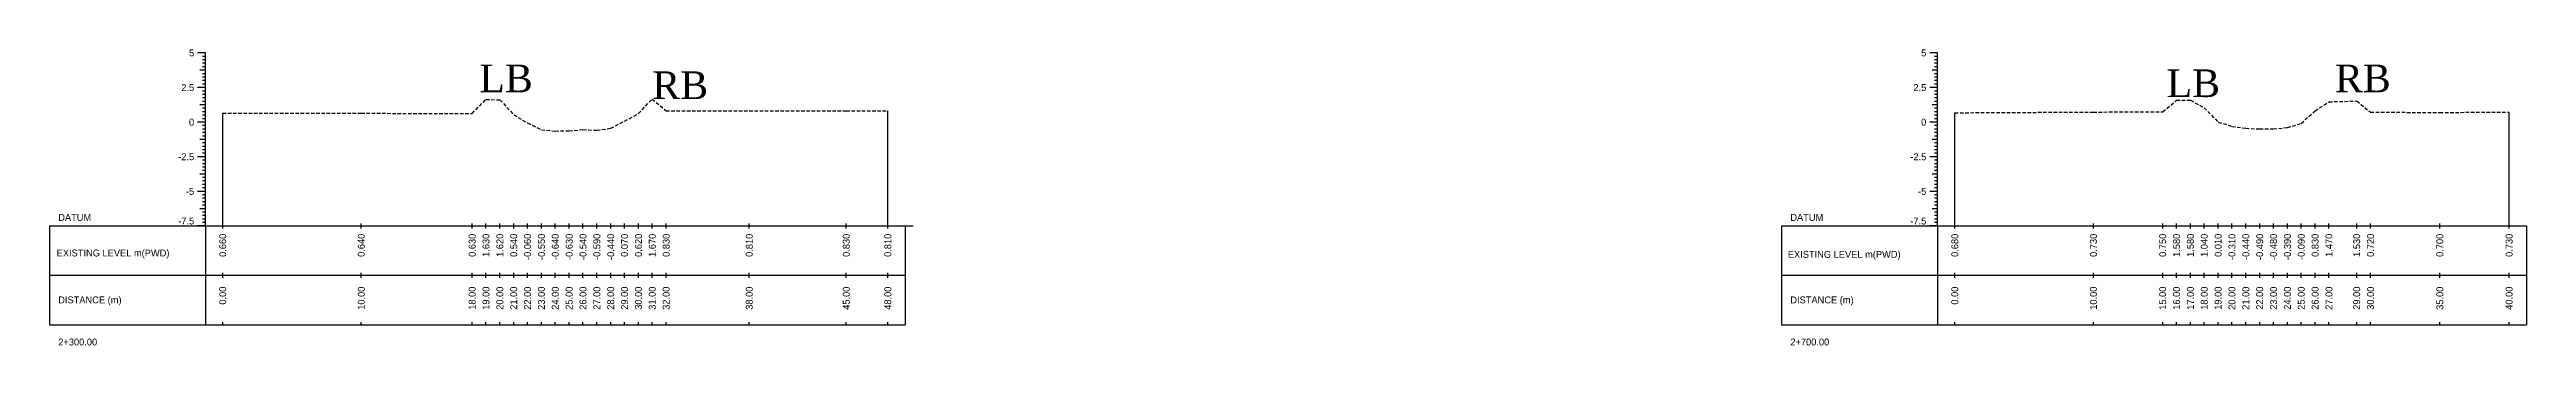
# Model space of a CAD drawing. Header units: inches. Extents: x 2917 to 4535, y -1482 to -1060.
# Drawn here: x 4022.8 to 4201.5, y -1482.3 to -1461 of the extents above; entities that cross this region are included whole.
import ezdxf
from ezdxf.enums import TextEntityAlignment as Align

# ---------------------------------------------------------------- set-up
doc = ezdxf.new("R2010")
doc.units = ezdxf.units.IN
doc.header["$MEASUREMENT"] = 0
doc.linetypes.add('HIDDEN', pattern=[0.375, 0.25, -0.125])
doc.layers.add('CS_Drawing', color=7, linetype='Continuous')
doc.layers.add('GL', color=3, linetype='HIDDEN')
doc.styles.add('romans', font='romans.shx')

msp = doc.modelspace()

# ---------------------------------------------------------------- linework, layer by layer
at = {"layer": 'CS_Drawing'}
for p, q in [((4034.03, -1461.2), (4033.47, -1461.2)), ((4034.03, -1461.2), (4033.64, -1461.2)), ((4034.03, -1461.2), (4033.81, -1461.2)), ((4034.03, -1461.45), (4033.81, -1461.45)), ((4034.03, -1461.7), (4033.81, -1461.7)), ((4034.03, -1461.95), (4033.81, -1461.95)), ((4034.03, -1473.7), (4034.03, -1461.2)), ((4159.03, -1461.2), (4158.47, -1461.2)), ((4159.03, -1461.2), (4158.64, -1461.2)), ((4159.03, -1461.2), (4158.81, -1461.2)), ((4159.03, -1461.45), (4158.81, -1461.45)), ((4159.03, -1461.7), (4158.81, -1461.7)), ((4159.03, -1461.95), (4158.81, -1461.95)), ((4159.03, -1473.7), (4159.03, -1461.2)), ((4034.03, -1463.7), (4033.47, -1463.7)), ((4034.03, -1462.45), (4033.64, -1462.45)), ((4034.03, -1463.7), (4033.64, -1463.7)), ((4034.03, -1462.2), (4033.81, -1462.2)), ((4034.03, -1462.45), (4033.81, -1462.45)), ((4034.03, -1462.7), (4033.81, -1462.7)), ((4034.03, -1462.95), (4033.81, -1462.95)), ((4034.03, -1463.2), (4033.81, -1463.2)), ((4034.03, -1463.45), (4033.81, -1463.45)), ((4034.03, -1463.7), (4033.81, -1463.7)), ((4034.03, -1463.95), (4033.81, -1463.95)), ((4159.03, -1463.7), (4158.47, -1463.7)), ((4159.03, -1462.45), (4158.64, -1462.45)), ((4159.03, -1463.7), (4158.64, -1463.7)), ((4159.03, -1462.2), (4158.81, -1462.2)), ((4159.03, -1462.45), (4158.81, -1462.45)), ((4159.03, -1462.7), (4158.81, -1462.7)), ((4159.03, -1462.95), (4158.81, -1462.95)), ((4159.03, -1463.2), (4158.81, -1463.2)), ((4159.03, -1463.45), (4158.81, -1463.45)), ((4159.03, -1463.7), (4158.81, -1463.7)), ((4159.03, -1463.95), (4158.81, -1463.95)), ((4034.03, -1464.95), (4033.64, -1464.95)), ((4034.03, -1464.2), (4033.81, -1464.2)), ((4034.03, -1464.45), (4033.81, -1464.45)), ((4034.03, -1464.7), (4033.81, -1464.7)), ((4034.03, -1464.95), (4033.81, -1464.95)), ((4034.03, -1465.2), (4033.81, -1465.2)), ((4034.03, -1465.45), (4033.81, -1465.45)), ((4034.03, -1465.7), (4033.81, -1465.7)), ((4035.28, -1473.7), (4035.28, -1465.54)), ((4083.28, -1473.7), (4083.28, -1465.39)), ((4159.03, -1464.95), (4158.64, -1464.95)), ((4159.03, -1464.2), (4158.81, -1464.2)), ((4159.03, -1464.45), (4158.81, -1464.45)), ((4159.03, -1464.7), (4158.81, -1464.7)), ((4159.03, -1464.95), (4158.81, -1464.95)), ((4159.03, -1465.2), (4158.81, -1465.2)), ((4159.03, -1465.45), (4158.81, -1465.45)), ((4159.03, -1465.7), (4158.81, -1465.7)), ((4160.28, -1473.7), (4160.28, -1465.52)), ((4200.28, -1473.7), (4200.28, -1465.47)), ((4034.03, -1466.2), (4033.47, -1466.2)), ((4034.03, -1466.2), (4033.64, -1466.2)), ((4034.03, -1467.45), (4033.64, -1467.45)), ((4034.03, -1465.95), (4033.81, -1465.95)), ((4034.03, -1466.2), (4033.81, -1466.2)), ((4034.03, -1466.45), (4033.81, -1466.45)), ((4034.03, -1466.7), (4033.81, -1466.7)), ((4034.03, -1466.95), (4033.81, -1466.95)), ((4034.03, -1467.2), (4033.81, -1467.2)), ((4034.03, -1467.45), (4033.81, -1467.45)), ((4159.03, -1466.2), (4158.47, -1466.2)), ((4159.03, -1466.2), (4158.64, -1466.2)), ((4159.03, -1467.45), (4158.64, -1467.45)), ((4159.03, -1465.95), (4158.81, -1465.95)), ((4159.03, -1466.2), (4158.81, -1466.2)), ((4159.03, -1466.45), (4158.81, -1466.45)), ((4159.03, -1466.7), (4158.81, -1466.7)), ((4159.03, -1466.95), (4158.81, -1466.95)), ((4159.03, -1467.2), (4158.81, -1467.2)), ((4159.03, -1467.45), (4158.81, -1467.45)), ((4034.03, -1468.7), (4033.47, -1468.7)), ((4034.03, -1468.7), (4033.64, -1468.7)), ((4034.03, -1467.7), (4033.81, -1467.7)), ((4034.03, -1467.95), (4033.81, -1467.95)), ((4034.03, -1468.2), (4033.81, -1468.2)), ((4034.03, -1468.45), (4033.81, -1468.45)), ((4034.03, -1468.7), (4033.81, -1468.7)), ((4034.03, -1468.95), (4033.81, -1468.95)), ((4034.03, -1469.2), (4033.81, -1469.2)), ((4159.03, -1468.7), (4158.47, -1468.7)), ((4159.03, -1468.7), (4158.64, -1468.7)), ((4159.03, -1467.7), (4158.81, -1467.7)), ((4159.03, -1467.95), (4158.81, -1467.95)), ((4159.03, -1468.2), (4158.81, -1468.2)), ((4159.03, -1468.45), (4158.81, -1468.45)), ((4159.03, -1468.7), (4158.81, -1468.7)), ((4159.03, -1468.95), (4158.81, -1468.95)), ((4159.03, -1469.2), (4158.81, -1469.2)), ((4034.03, -1469.95), (4033.64, -1469.95)), ((4034.03, -1469.45), (4033.81, -1469.45)), ((4034.03, -1469.7), (4033.81, -1469.7)), ((4034.03, -1469.95), (4033.81, -1469.95)), ((4034.03, -1470.2), (4033.81, -1470.2)), ((4034.03, -1470.45), (4033.81, -1470.45)), ((4034.03, -1470.7), (4033.81, -1470.7)), ((4034.03, -1470.95), (4033.81, -1470.95)), ((4159.03, -1469.95), (4158.64, -1469.95)), ((4159.03, -1469.45), (4158.81, -1469.45)), ((4159.03, -1469.7), (4158.81, -1469.7)), ((4159.03, -1469.95), (4158.81, -1469.95)), ((4159.03, -1470.2), (4158.81, -1470.2)), ((4159.03, -1470.45), (4158.81, -1470.45)), ((4159.03, -1470.7), (4158.81, -1470.7)), ((4159.03, -1470.95), (4158.81, -1470.95)), ((4034.03, -1471.2), (4033.47, -1471.2)), ((4034.03, -1471.2), (4033.64, -1471.2)), ((4034.03, -1472.45), (4033.64, -1472.45)), ((4034.03, -1471.2), (4033.81, -1471.2)), ((4034.03, -1471.45), (4033.81, -1471.45)), ((4034.03, -1471.7), (4033.81, -1471.7)), ((4034.03, -1471.95), (4033.81, -1471.95)), ((4034.03, -1472.2), (4033.81, -1472.2)), ((4034.03, -1472.45), (4033.81, -1472.45)), ((4034.03, -1472.7), (4033.81, -1472.7)), ((4159.03, -1471.2), (4158.47, -1471.2)), ((4159.03, -1471.2), (4158.64, -1471.2)), ((4159.03, -1472.45), (4158.64, -1472.45)), ((4159.03, -1471.2), (4158.81, -1471.2)), ((4159.03, -1471.45), (4158.81, -1471.45)), ((4159.03, -1471.7), (4158.81, -1471.7)), ((4159.03, -1471.95), (4158.81, -1471.95)), ((4159.03, -1472.2), (4158.81, -1472.2)), ((4159.03, -1472.45), (4158.81, -1472.45)), ((4159.03, -1472.7), (4158.81, -1472.7)), ((4022.78, -1473.7), (4034.03, -1473.7)), ((4022.78, -1473.7), (4022.78, -1480.83)), ((4034.03, -1473.7), (4033.47, -1473.7)), ((4034.03, -1473.7), (4033.64, -1473.7)), ((4034.03, -1472.95), (4033.81, -1472.95)), ((4034.03, -1473.2), (4033.81, -1473.2)), ((4034.03, -1473.45), (4033.81, -1473.45)), ((4034.03, -1473.7), (4033.81, -1473.7)), ((4034.03, -1473.7), (4084.53, -1473.7)), ((4034.03, -1473.7), (4034.03, -1480.83)), ((4035.28, -1473.89), (4035.28, -1473.51)), ((4045.28, -1473.89), (4045.28, -1473.51)), ((4053.28, -1473.89), (4053.28, -1473.51)), ((4054.28, -1473.89), (4054.28, -1473.51)), ((4055.28, -1473.89), (4055.28, -1473.51)), ((4056.28, -1473.89), (4056.28, -1473.51)), ((4057.28, -1473.89), (4057.28, -1473.51)), ((4058.28, -1473.89), (4058.28, -1473.51)), ((4059.28, -1473.89), (4059.28, -1473.51)), ((4060.28, -1473.89), (4060.28, -1473.51)), ((4061.28, -1473.89), (4061.28, -1473.51)), ((4062.28, -1473.89), (4062.28, -1473.51)), ((4063.28, -1473.89), (4063.28, -1473.51)), ((4064.28, -1473.89), (4064.28, -1473.51)), ((4065.28, -1473.89), (4065.28, -1473.51)), ((4066.28, -1473.89), (4066.28, -1473.51)), ((4067.28, -1473.89), (4067.28, -1473.51)), ((4073.28, -1473.89), (4073.28, -1473.51)), ((4080.28, -1473.89), (4080.28, -1473.51)), ((4083.28, -1473.89), (4083.28, -1473.51)), ((4084.53, -1473.7), (4085.1, -1473.7)), ((4084.53, -1473.7), (4084.93, -1473.7)), ((4084.53, -1473.7), (4084.76, -1473.7)), ((4084.53, -1473.7), (4084.53, -1480.83)), ((4147.78, -1473.7), (4159.03, -1473.7)), ((4147.78, -1473.7), (4147.78, -1480.83)), ((4159.03, -1473.7), (4158.47, -1473.7)), ((4159.03, -1473.7), (4158.64, -1473.7)), ((4159.03, -1472.95), (4158.81, -1472.95)), ((4159.03, -1473.2), (4158.81, -1473.2)), ((4159.03, -1473.45), (4158.81, -1473.45)), ((4159.03, -1473.7), (4158.81, -1473.7)), ((4159.03, -1473.7), (4201.53, -1473.7)), ((4159.03, -1473.7), (4159.03, -1480.83)), ((4160.28, -1473.89), (4160.28, -1473.51)), ((4170.28, -1473.89), (4170.28, -1473.51)), ((4175.28, -1473.89), (4175.28, -1473.51)), ((4176.28, -1473.89), (4176.28, -1473.51)), ((4177.28, -1473.89), (4177.28, -1473.51)), ((4178.28, -1473.89), (4178.28, -1473.51)), ((4179.28, -1473.89), (4179.28, -1473.51)), ((4180.28, -1473.89), (4180.28, -1473.51)), ((4181.28, -1473.89), (4181.28, -1473.51)), ((4182.28, -1473.89), (4182.28, -1473.51)), ((4183.28, -1473.89), (4183.28, -1473.51)), ((4184.28, -1473.89), (4184.28, -1473.51)), ((4185.28, -1473.89), (4185.28, -1473.51)), ((4186.28, -1473.89), (4186.28, -1473.51)), ((4187.28, -1473.89), (4187.28, -1473.51)), ((4189.28, -1473.89), (4189.28, -1473.51)), ((4190.28, -1473.89), (4190.28, -1473.51)), ((4195.28, -1473.89), (4195.28, -1473.51)), ((4200.28, -1473.89), (4200.28, -1473.51)), ((4201.53, -1473.7), (4201.53, -1480.83)), ((4022.78, -1477.26), (4034.03, -1477.26)), ((4034.03, -1477.26), (4084.53, -1477.26)), ((4034.03, -1477.26), (4084.53, -1477.26)), ((4035.28, -1477.45), (4035.28, -1477.08)), ((4045.28, -1477.45), (4045.28, -1477.08)), ((4053.28, -1477.45), (4053.28, -1477.08)), ((4054.28, -1477.45), (4054.28, -1477.08)), ((4055.28, -1477.45), (4055.28, -1477.08)), ((4056.28, -1477.45), (4056.28, -1477.08)), ((4057.28, -1477.45), (4057.28, -1477.08)), ((4058.28, -1477.45), (4058.28, -1477.08)), ((4059.28, -1477.45), (4059.28, -1477.08)), ((4060.28, -1477.45), (4060.28, -1477.08)), ((4061.28, -1477.45), (4061.28, -1477.08)), ((4062.28, -1477.45), (4062.28, -1477.08)), ((4063.28, -1477.45), (4063.28, -1477.08)), ((4064.28, -1477.45), (4064.28, -1477.08)), ((4065.28, -1477.45), (4065.28, -1477.08)), ((4066.28, -1477.45), (4066.28, -1477.08)), ((4067.28, -1477.45), (4067.28, -1477.08)), ((4073.28, -1477.45), (4073.28, -1477.08)), ((4080.28, -1477.45), (4080.28, -1477.08)), ((4083.28, -1477.45), (4083.28, -1477.08)), ((4147.78, -1477.26), (4159.03, -1477.26)), ((4159.03, -1477.26), (4201.53, -1477.26)), ((4159.03, -1477.26), (4201.53, -1477.26)), ((4160.28, -1477.45), (4160.28, -1477.08)), ((4170.28, -1477.45), (4170.28, -1477.08)), ((4175.28, -1477.45), (4175.28, -1477.08)), ((4176.28, -1477.45), (4176.28, -1477.08)), ((4177.28, -1477.45), (4177.28, -1477.08)), ((4178.28, -1477.45), (4178.28, -1477.08)), ((4179.28, -1477.45), (4179.28, -1477.08)), ((4180.28, -1477.45), (4180.28, -1477.08)), ((4181.28, -1477.45), (4181.28, -1477.08)), ((4182.28, -1477.45), (4182.28, -1477.08)), ((4183.28, -1477.45), (4183.28, -1477.08)), ((4184.28, -1477.45), (4184.28, -1477.08)), ((4185.28, -1477.45), (4185.28, -1477.08)), ((4186.28, -1477.45), (4186.28, -1477.08)), ((4187.28, -1477.45), (4187.28, -1477.08)), ((4189.28, -1477.45), (4189.28, -1477.08)), ((4190.28, -1477.45), (4190.28, -1477.08)), ((4195.28, -1477.45), (4195.28, -1477.08)), ((4200.28, -1477.45), (4200.28, -1477.08)), ((4022.78, -1480.83), (4034.03, -1480.83)), ((4034.03, -1480.83), (4084.53, -1480.83)), ((4035.28, -1480.83), (4035.28, -1480.64)), ((4045.28, -1480.83), (4045.28, -1480.64)), ((4053.28, -1480.83), (4053.28, -1480.64)), ((4054.28, -1480.83), (4054.28, -1480.64)), ((4055.28, -1480.83), (4055.28, -1480.64)), ((4056.28, -1480.83), (4056.28, -1480.64)), ((4057.28, -1480.83), (4057.28, -1480.64)), ((4058.28, -1480.83), (4058.28, -1480.64)), ((4059.28, -1480.83), (4059.28, -1480.64)), ((4060.28, -1480.83), (4060.28, -1480.64)), ((4061.28, -1480.83), (4061.28, -1480.64)), ((4062.28, -1480.83), (4062.28, -1480.64)), ((4063.28, -1480.83), (4063.28, -1480.64)), ((4064.28, -1480.83), (4064.28, -1480.64)), ((4065.28, -1480.83), (4065.28, -1480.64)), ((4066.28, -1480.83), (4066.28, -1480.64)), ((4067.28, -1480.83), (4067.28, -1480.64)), ((4073.28, -1480.83), (4073.28, -1480.64)), ((4080.28, -1480.83), (4080.28, -1480.64)), ((4083.28, -1480.83), (4083.28, -1480.64)), ((4147.78, -1480.83), (4159.03, -1480.83)), ((4159.03, -1480.83), (4201.53, -1480.83)), ((4160.28, -1480.83), (4160.28, -1480.64)), ((4170.28, -1480.83), (4170.28, -1480.64)), ((4175.28, -1480.83), (4175.28, -1480.64)), ((4176.28, -1480.83), (4176.28, -1480.64)), ((4177.28, -1480.83), (4177.28, -1480.64)), ((4178.28, -1480.83), (4178.28, -1480.64)), ((4179.28, -1480.83), (4179.28, -1480.64)), ((4180.28, -1480.83), (4180.28, -1480.64)), ((4181.28, -1480.83), (4181.28, -1480.64)), ((4182.28, -1480.83), (4182.28, -1480.64)), ((4183.28, -1480.83), (4183.28, -1480.64)), ((4184.28, -1480.83), (4184.28, -1480.64)), ((4185.28, -1480.83), (4185.28, -1480.64)), ((4186.28, -1480.83), (4186.28, -1480.64)), ((4187.28, -1480.83), (4187.28, -1480.64)), ((4189.28, -1480.83), (4189.28, -1480.64)), ((4190.28, -1480.83), (4190.28, -1480.64)), ((4195.28, -1480.83), (4195.28, -1480.64)), ((4200.28, -1480.83), (4200.28, -1480.64))]:
    msp.add_line(p, q, dxfattribs=at)
at = {"layer": 'GL'}
for points in [[(4035.28, -1465.54), (4045.28, -1465.56), (4053.28, -1465.57), (4054.28, -1464.57), (4055.28, -1464.58), (4056.28, -1465.66), (4057.28, -1466.26), (4058.28, -1466.75), (4059.28, -1466.84), (4060.28, -1466.83), (4061.28, -1466.74), (4062.28, -1466.79), (4063.28, -1466.64), (4064.28, -1466.13), (4065.28, -1465.58), (4066.28, -1464.53), (4067.28, -1465.37), (4073.28, -1465.39), (4080.28, -1465.37), (4083.28, -1465.39)], [(4160.28, -1465.52), (4170.28, -1465.47), (4175.28, -1465.45), (4176.28, -1464.62), (4177.28, -1464.62), (4178.28, -1465.16), (4179.28, -1466.19), (4180.28, -1466.51), (4181.28, -1466.64), (4182.28, -1466.69), (4183.28, -1466.68), (4184.28, -1466.59), (4185.28, -1466.29), (4186.28, -1465.37), (4187.28, -1464.73), (4189.28, -1464.67), (4190.28, -1465.48), (4195.28, -1465.5), (4200.28, -1465.47)]]:
    msp.add_lwpolyline(points, dxfattribs=at)

# ---------------------------------------------------------------- texts
at = {"char_height": 2, "width": 27.1477, "attachment_point": 1, "style": 'romans'}
for s, insert in [('{\\fTimes New Roman|b0|i0|c0|p18;LB}', (4053.8, -1462.04)), ('{\\fTimes New Roman|b0|i0|c0|p18;RB}', (4187.71, -1462.04)), ('{\\fTimes New Roman|b0|i0|c0|p18;RB}', (4066.28, -1462.53)), ('{\\fTimes New Roman|b0|i0|c0|p18;LB}', (4175.56, -1462.39))]:
    msp.add_mtext(s, dxfattribs=dict(at, insert=insert))
at = {"layer": 'CS_Drawing'}
for s, p in [('5', (4033.22, -1461.2)), ('5', (4158.22, -1461.2)), ('2.5', (4033.22, -1463.7)), ('2.5', (4158.22, -1463.7)), ('0', (4033.22, -1466.2)), ('0', (4158.22, -1466.2)), ('-2.5', (4033.22, -1468.7)), ('-2.5', (4158.22, -1468.7)), ('-5', (4033.22, -1471.2)), ('-5', (4158.22, -1471.2))]:
    msp.add_text(s, height=0.5, dxfattribs=at).set_placement(p, align=Align.MIDDLE_RIGHT)
for s, p in [('DATUM', (4023.41, -1473.08)), ('DATUM', (4148.41, -1473.08)), ('EXISTING LEVEL m(PWD)', (4023.3, -1475.65)), ('EXISTING LEVEL m(PWD)', (4148.23, -1475.75)), ('DISTANCE (m)', (4023.41, -1479.04)), ('DISTANCE (m)', (4148.41, -1479.04)), ('2+300.00', (4023.41, -1482.08)), ('2+700.00', (4148.41, -1482.08))]:
    msp.add_text(s, height=0.5, dxfattribs=at).set_placement(p, align=Align.MIDDLE_LEFT)
for p in [(4033.22, -1473.59), (4158.22, -1473.59)]:
    msp.add_text('-7.5', height=0.5, dxfattribs=at).set_placement(p, align=Align.RIGHT)
for s, p in [('0.660', (4035.28, -1474.26)), ('0.640', (4045.28, -1474.26)), ('0.630', (4053.28, -1474.26)), ('1.630', (4054.28, -1474.26)), ('1.620', (4055.28, -1474.26)), ('0.540', (4056.28, -1474.26)), ('-0.060', (4057.28, -1474.26)), ('-0.550', (4058.28, -1474.26)), ('-0.640', (4059.28, -1474.26)), ('-0.630', (4060.28, -1474.26)), ('-0.540', (4061.28, -1474.26)), ('-0.590', (4062.28, -1474.26)), ('-0.440', (4063.28, -1474.26)), ('0.070', (4064.28, -1474.26)), ('0.620', (4065.28, -1474.26)), ('1.670', (4066.28, -1474.26)), ('0.830', (4067.28, -1474.26)), ('0.810', (4073.28, -1474.26)), ('0.830', (4080.28, -1474.26)), ('0.810', (4083.28, -1474.26)), ('0.680', (4160.28, -1474.26)), ('0.730', (4170.28, -1474.26)), ('0.750', (4175.28, -1474.26)), ('1.580', (4176.28, -1474.26)), ('1.580', (4177.28, -1474.26)), ('1.040', (4178.28, -1474.26)), ('0.010', (4179.28, -1474.26)), ('-0.310', (4180.28, -1474.26)), ('-0.440', (4181.28, -1474.26)), ('-0.490', (4182.28, -1474.26)), ('-0.480', (4183.28, -1474.26)), ('-0.390', (4184.28, -1474.26)), ('-0.090', (4185.28, -1474.26)), ('0.830', (4186.28, -1474.26)), ('1.470', (4187.28, -1474.26)), ('1.530', (4189.28, -1474.26)), ('0.720', (4190.28, -1474.26)), ('0.700', (4195.28, -1474.26)), ('0.730', (4200.28, -1474.26)), ('0.00', (4035.28, -1478.08)), ('10.00', (4045.28, -1478.08)), ('18.00', (4053.28, -1478.08)), ('19.00', (4054.28, -1478.08)), ('20.00', (4055.28, -1478.08)), ('21.00', (4056.28, -1478.08)), ('22.00', (4057.28, -1478.08)), ('23.00', (4058.28, -1478.08)), ('24.00', (4059.28, -1478.08)), ('25.00', (4060.28, -1478.08)), ('26.00', (4061.28, -1478.08)), ('27.00', (4062.28, -1478.08)), ('28.00', (4063.28, -1478.08)), ('29.00', (4064.28, -1478.08)), ('30.00', (4065.28, -1478.08)), ('31.00', (4066.28, -1478.08)), ('32.00', (4067.28, -1478.08)), ('38.00', (4073.28, -1478.08)), ('45.00', (4080.28, -1478.08)), ('48.00', (4083.28, -1478.08)), ('0.00', (4160.28, -1478.08)), ('10.00', (4170.28, -1478.08)), ('15.00', (4175.28, -1478.08)), ('16.00', (4176.28, -1478.08)), ('17.00', (4177.28, -1478.08)), ('18.00', (4178.28, -1478.08)), ('19.00', (4179.28, -1478.08)), ('20.00', (4180.28, -1478.08)), ('21.00', (4181.28, -1478.08)), ('22.00', (4182.28, -1478.08)), ('23.00', (4183.28, -1478.08)), ('24.00', (4184.28, -1478.08)), ('25.00', (4185.28, -1478.08)), ('26.00', (4186.28, -1478.08)), ('27.00', (4187.28, -1478.08)), ('29.00', (4189.28, -1478.08)), ('30.00', (4190.28, -1478.08)), ('35.00', (4195.28, -1478.08)), ('40.00', (4200.28, -1478.08))]:
    msp.add_text(s, height=0.5, rotation=90, dxfattribs=at).set_placement(p, align=Align.MIDDLE_RIGHT)

doc.saveas('drawing.dxf')
